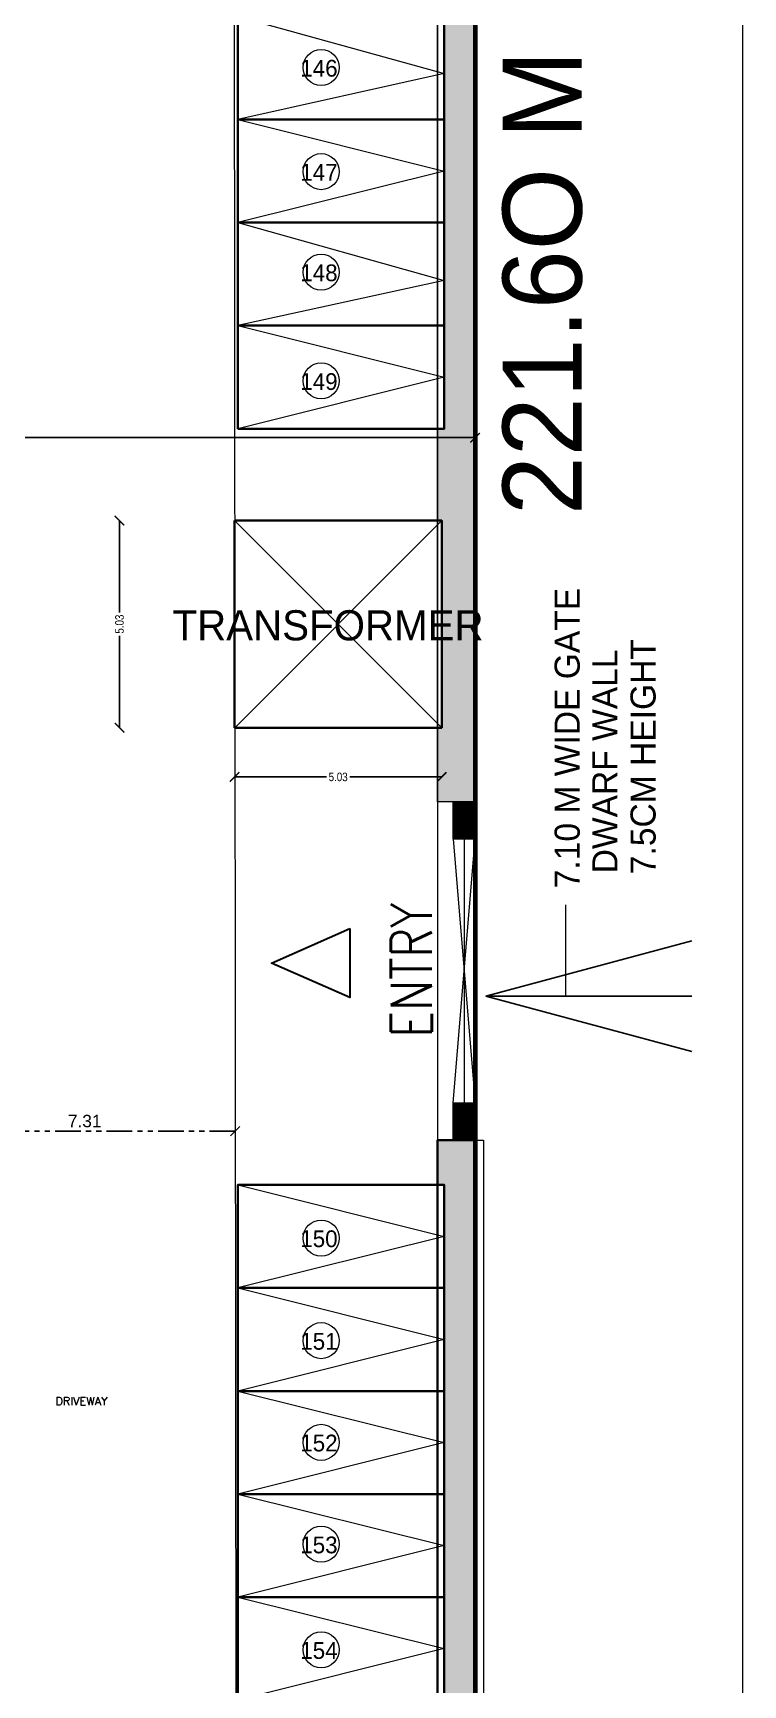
# Model space of a CAD drawing. Header units: metres. Extents: x 43 to 977, y 102 to 459.
# Drawn here: x 166.48 to 183.72, y 292.34 to 332.42 of the extents above; entities that cross this region are included whole.
import ezdxf

# ---------------------------------------------------------------- set-up
doc = ezdxf.new("R2010")
doc.units = ezdxf.units.M
doc.header["$MEASUREMENT"] = 0
doc.header["$PDMODE"] = 3
doc.linetypes.add('PHANTOM2', pattern=[1.25, 0.625, -0.125, 0.125, -0.125, 0.125, -0.125])
doc.layers.get('0').update_dxf_attribs({"lineweight": 0})
doc.layers.get('Defpoints').update_dxf_attribs({"lineweight": 0})
for name, color, linetype, lineweight in [('BLK_1_LVL_0_SIDE_SETBACK2', 4, 'Continuous', 35), ('DRIVEWAY', 6, 'Continuous', 35), ('ele', 8, 'Continuous', 0), ('FLOOR 03', 120, 'Continuous', 0), ('FLOOR-GROUND', 231, 'Continuous', 0), ('ILAND', 7, 'Continuous', 0), ('PARKING_SLOT', 4, 'Continuous', 35), ('PLOT_BOUNDARY', 4, 'Continuous', 35), ('RWH', 4, 'Continuous', 35), ('TE', 9, 'Continuous', 0), ('TEXT', 130, 'Continuous', 0), ('TRANSFORMER_YARD', 7, 'Continuous', 35), ('WAL', 6, 'Continuous', 0), ('WALL', 7, 'Continuous', 0), ('WALL200', 41, 'Continuous', 0), ('WIN', 13, 'Continuous', 0)]:
    doc.layers.add(name, color=color, linetype=linetype, lineweight=lineweight)
doc.styles.add('ARIAL', font='arial.ttf')
doc.styles.add('ARIAL NARROW', font='')
doc.styles.add('ROMANS', font='ROMANS.shx')
doc.styles.get("Standard").update_dxf_attribs({"font": 'romans.shx'})
doc.styles.add('visa', font='swissc.ttf')
doc.styles.get('ARIAL NARROW').set_extended_font_data('Lydian BT')
doc.dimstyles.new('o3', dxfattribs={"dimscale": 0.23, "dimtxt": 0.9, "dimasz": 1, "dimexe": 5, "dimexo": 9, "dimgap": 0.23, "dimtad": 0, "dimzin": 3, "dimdsep": 46, "dimtxsty": 'visa', "dimblk": 'ARCHTICK', "dimcen": 0.09, "dimse1": 1, "dimse2": 1, "dimclrd": 7, "dimclre": 256, "dimclrt": 7, "dimadec": 0, "dimazin": 0, "dimtfac": 0.23, "dimtofl": 0, "dimtmove": 2, "dimatfit": 1, "dimldrblk": 'ARCHTICK', "dimfxl": 0, "dimtolj": 1, "dimtzin": 0, "dimarcsym": 0})
doc.dimstyles.new('OPEN SPACE', dxfattribs={"dimtxt": 0.3, "dimasz": 0.23, "dimexe": 0.1875, "dimexo": 0.0625, "dimgap": 0.09, "dimtad": 3, "dimzin": 0, "dimdsep": 46, "dimtxsty": 'ARIAL', "dimblk": 'OBLIQUE', "dimcen": 0.09, "dimse1": 1, "dimse2": 1, "dimclrd": 6, "dimclre": 6, "dimclrt": 7, "dimadec": 0, "dimazin": 0, "dimtfac": 0.5, "dimtix": 1, "dimtmove": 0, "dimatfit": 3, "dimfxl": 0, "dimtolj": 1, "dimtzin": 0, "dimarcsym": 0})
doc.dimstyles.new('Q n', dxfattribs={"dimtxt": 12, "dimasz": 5, "dimexe": 2, "dimexo": 50, "dimgap": 5, "dimtad": 0, "dimtoh": 1, "dimdec": 1, "dimlfac": 4, "dimzin": 0, "dimdsep": 46, "dimlunit": 4, "dimtxsty": 'ARIAL NARROW', "dimblk": 'OPEN30', "dimcen": 0.09, "dimdle": 3, "dimse1": 1, "dimse2": 1, "dimsd1": 1, "dimsd2": 1, "dimclrd": 13, "dimclre": 4, "dimclrt": 171, "dimadec": 0, "dimazin": 0, "dimtfac": 1, "dimtdec": 1, "dimtofl": 0, "dimtmove": 0, "dimatfit": 3, "dimldrblk": 'OPEN30', "dimfxl": 0, "dimtolj": 1, "dimtzin": 0, "dimlwd": 13, "dimarcsym": 0})
pattern_1 = [(0, (-321884.56622, -37256.11973), (0.476178375, 0.274921713), [0.31745225, -0.6349045]), (120, (-321884.56622, -37256.11973), (-0.476178375, 0.274921713), [0.31745225, -0.6349045]), (60, (-321884.56622, -37256.11973), (1e-16, 0.54984342598), [-0.6349045, 0.31745225])]

# ---------------------------------------------------------------- blocks, each defined once
blk = doc.blocks.new('_Open30')
at = {"color": 0, "linetype": 'ByBlock', "lineweight": -2}
for p, q in [((-1, 0.2679), (0, 0)), ((0, 0), (-1, -0.2679)), ((0, 0), (-1, 0))]:
    blk.add_line(p, q, dxfattribs=at)
blk = doc.blocks.new('_ArchTick')
at = {"color": 0, "const_width": 0.15}
blk.add_lwpolyline([(-0.5, -0.5), (0.5, 0.5)], dxfattribs=at)
blk = doc.blocks.new('*D17')
at = {"layer": 'Defpoints', "color": 0, "lineweight": 30}
for p in [(171.374, 315.566), (176.402, 315.566), (176.402, 314.371)]:
    blk.add_point(p, dxfattribs=at)
at = {"layer": 'WALL', "color": 7, "lineweight": -2}
for p, q in [((171.374, 314.371), (173.608, 314.371)), ((176.402, 314.371), (174.168, 314.371))]:
    blk.add_line(p, q, dxfattribs=at)
at = {"layer": 'WALL', "color": 7, "lineweight": -2, "xscale": 0.23, "yscale": 0.23, "zscale": 0.23, "rotation": 180}
blk.add_blockref('_ArchTick', (171.374, 314.371), dxfattribs=at)
at = {"layer": 'WALL', "color": 7, "lineweight": -2, "xscale": 0.23, "yscale": 0.23, "zscale": 0.23}
blk.add_blockref('_ArchTick', (176.402, 314.371), dxfattribs=at)
at = {"layer": 'WALL', "color": 7, "insert": (173.888, 314.371), "char_height": 0.207, "attachment_point": 5, "style": 'visa'}
blk.add_mtext('\\A1;5.03', dxfattribs=at)
blk = doc.blocks.new('*D18')
at = {"layer": 'Defpoints', "color": 0, "lineweight": 30}
for p in [(168.579, 320.594), (171.374, 320.594), (171.374, 315.566)]:
    blk.add_point(p, dxfattribs=at)
at = {"layer": 'WALL', "color": 7, "lineweight": -2}
for p, q in [((168.579, 320.594), (168.579, 318.36)), ((168.579, 315.566), (168.579, 317.799))]:
    blk.add_line(p, q, dxfattribs=at)
at = {"layer": 'WALL', "color": 7, "lineweight": -2, "xscale": 0.23, "yscale": 0.23, "zscale": 0.23}
for p, rotation in [((168.579, 320.594), 90), ((168.579, 315.566), 270)]:
    blk.add_blockref('_ArchTick', p, dxfattribs=dict(at, rotation=rotation))
at = {"layer": 'WALL', "color": 7, "insert": (168.579, 318.08), "char_height": 0.207, "attachment_point": 5, "rotation": 90, "style": 'visa'}
blk.add_mtext('\\A1;5.03', dxfattribs=at)
blk = doc.blocks.new('*D29')
at = {"layer": 'Defpoints', "color": 0, "lineweight": 30}
for p in [(139.736, 322.685), (177.212, 322.685), (177.212, 322.606)]:
    blk.add_point(p, dxfattribs=at)
at = {"layer": 'WALL', "color": 7, "lineweight": -2}
for p, q in [((139.736, 322.606), (158.124, 322.606)), ((177.212, 322.606), (158.824, 322.606))]:
    blk.add_line(p, q, dxfattribs=at)
at = {"layer": 'WALL', "color": 7, "lineweight": -2, "xscale": 0.23, "yscale": 0.23, "zscale": 0.23, "rotation": 180}
blk.add_blockref('_ArchTick', (139.736, 322.606), dxfattribs=at)
at = {"layer": 'WALL', "color": 7, "lineweight": -2, "xscale": 0.23, "yscale": 0.23, "zscale": 0.23}
blk.add_blockref('_ArchTick', (177.212, 322.606), dxfattribs=at)
at = {"layer": 'WALL', "color": 7, "insert": (158.474, 322.606), "char_height": 0.207, "attachment_point": 5, "style": 'visa'}
blk.add_mtext('\\A1;37.48', dxfattribs=at)
blk = doc.blocks.new('_Oblique')
at = {"color": 0, "linetype": 'ByBlock', "lineweight": -2}
blk.add_line((-0.5, -0.5), (0.5, 0.5), dxfattribs=at)
blk = doc.blocks.new('*D657')
at = {"layer": 'Defpoints', "color": 0, "lineweight": 80}
for p in [(164.079, 305.776), (164.079, 304.677), (171.389, 304.677)]:
    blk.add_point(p, dxfattribs=at)
at = {"layer": 'DRIVEWAY', "color": 7, "linetype": 'PHANTOM2', "lineweight": -2}
blk.add_line((171.389, 305.776), (164.079, 305.776), dxfattribs=at)
at = {"layer": 'DRIVEWAY', "color": 7, "lineweight": -2, "xscale": 0.23, "yscale": 0.23, "zscale": 0.23, "rotation": 180}
blk.add_blockref('_Oblique', (164.079, 305.776), dxfattribs=at)
at = {"layer": 'DRIVEWAY', "color": 7, "lineweight": -2, "xscale": 0.23, "yscale": 0.23, "zscale": 0.23}
blk.add_blockref('_Oblique', (171.389, 305.776), dxfattribs=at)
at = {"layer": 'DRIVEWAY', "color": 7, "lineweight": 35, "insert": (167.734, 306.02), "char_height": 0.3, "attachment_point": 5, "style": 'ARIAL'}
blk.add_mtext('\\A1;7.31', dxfattribs=at)

msp = doc.modelspace()

# ---------------------------------------------------------------- hatches: boundary and pattern name
at = {"layer": 'ele', "lineweight": 13, "ltscale": 3}
h = msp.add_hatch(dxfattribs=at)
h.set_pattern_fill('HONEY', color=256, scale=2.539618, style=0)
h.set_pattern_definition(pattern_1)
h.paths.add_polyline_path([(177.21223, 374.21864), (176.29796, 374.21864), (176.29796, 335.32408), (176.46272, 335.32408), (176.46272, 332.82369), (176.46272, 330.32329), (176.46272, 327.82289), (176.46272, 325.3225), (176.46272, 322.8221), (176.29796, 322.8221), (176.29796, 320.59402), (176.40216, 320.59402), (176.40216, 315.56558), (176.29796, 315.56558), (176.29796, 313.76652), (177.21223, 313.76652)])
h = msp.add_hatch(dxfattribs=at)
h.set_pattern_fill('HONEY', color=256, scale=2.539618, style=0)
h.set_pattern_definition(pattern_1)
h.paths.add_polyline_path([(177.21223, 305.55576), (176.29796, 305.55576), (176.29796, 304.47076), (176.46272, 304.47076), (176.46272, 301.97037), (176.46272, 299.46997), (176.46272, 296.96958), (176.46272, 294.46918), (176.46272, 291.96878), (176.29796, 291.96878), (176.29796, 229.44462), (177.4193, 229.44462), (177.21223, 284.04374)])
at = {"layer": 'ILAND', "ltscale": 45}
h = msp.add_hatch(dxfattribs=at)
h.set_pattern_fill('ANSI31', color=5, scale=0.101585, style=0)
h.set_pattern_definition([(45, (-104769.12325, 39876.9801), (-0.0089789055471, 0.0089789055471), [])])
h.paths.add_polyline_path([(177.21223, 313.76652), (176.68218, 313.76652), (176.68218, 312.86106), (177.21223, 312.86106)])
h = msp.add_hatch(dxfattribs=at)
h.set_pattern_fill('ANSI31', color=5, scale=0.101585, style=0)
h.set_pattern_definition([(45, (-104769.12325, 39869.674802), (-0.0089789055471, 0.0089789055471), [])])
h.paths.add_polyline_path([(177.21223, 306.46122), (176.68218, 306.46122), (176.68218, 305.55576), (177.21223, 305.55576)])

# ---------------------------------------------------------------- linework, layer by layer
at = {"layer": 'BLK_1_LVL_0_SIDE_SETBACK2', "color": 102, "lineweight": 35, "ltscale": 20}
msp.add_lwpolyline([(177.21386, 334.83589), (151.88818, 334.83589), (139.73761, 322.68532, -0.15701398), (162.04922, 277.99595), (162.05085, 239.64703), (177.38224, 239.64703), (177.21386, 284.04533)], format="xyb", close=True, dxfattribs=at)
at = {"layer": 'FLOOR 03', "color": 161, "ltscale": 20}
msp.add_line((176.94721, 312.86106), (176.94721, 306.46122), dxfattribs=at)
at = {"layer": 'FLOOR 03', "color": 30, "ltscale": 20}
msp.add_lwpolyline([(82.32529, 397.71801), (177.49951, 397.71801), (177.21223, 376.99376), (177.21223, 284.04374), (177.55847, 192.74957)], dxfattribs=at)
at = {"layer": 'FLOOR-GROUND', "color": 2, "ltscale": 20}
msp.add_line((177.21223, 376.99376), (177.21223, 284.04374), dxfattribs=at)
msp.add_lwpolyline([(82.32529, 397.71801), (177.49951, 397.71801), (177.21223, 376.99376), (177.21223, 284.04374), (177.55847, 192.74957)], dxfattribs=at)
at = {"layer": 'FLOOR-GROUND', "color": 7, "lineweight": 80, "ltscale": 20}
msp.add_lwpolyline([(82.32529, 397.71801), (177.49951, 397.71801), (177.21223, 376.99376), (177.21223, 284.04374), (177.55847, 192.74957)], dxfattribs=at)
at = {"layer": 'FLOOR-GROUND', "color": 20, "ltscale": 20}
msp.add_lwpolyline([(171.37372, 320.59402), (176.40216, 320.59402), (176.40216, 315.56558), (171.37372, 315.56558)], close=True, dxfattribs=at)
at = {"layer": 'FLOOR-GROUND', "color": 140, "ltscale": 20}
for points in [[(176.46272, 304.47076), (176.46272, 301.97037), (171.45134, 301.97037), (171.45134, 304.47076), (176.46272, 304.47076)], [(176.46272, 301.97037), (176.46272, 299.46997), (171.45134, 299.46997), (171.45134, 301.97037), (176.46272, 301.97037)], [(176.46272, 299.46997), (176.46272, 296.96958), (171.45134, 296.96958), (171.45134, 299.46997), (176.46272, 299.46997)], [(176.46272, 296.96958), (176.46272, 294.46918), (171.45134, 294.46918), (171.45134, 296.96958), (176.46272, 296.96958)], [(176.46272, 294.46918), (176.46272, 291.96878), (171.45134, 291.96878), (171.45134, 294.46918), (176.46272, 294.46918)]]:
    msp.add_lwpolyline(points, dxfattribs=at)
at = {"layer": 'ILAND', "color": 5, "ltscale": 45}
for p, q in [((171.37372, 320.59402), (176.40216, 315.56558)), ((176.40216, 320.59402), (171.37867, 315.56558))]:
    msp.add_line(p, q, dxfattribs=at)
for centre in [(173.47603, 331.58579), (173.47603, 329.06006), (173.47603, 326.62188), (173.47603, 323.98228), (173.47603, 303.18168), (173.47603, 300.69197), (173.47603, 298.22405), (173.47603, 295.75118), (173.47603, 293.18921)]:
    msp.add_circle(centre, 0.43778, dxfattribs=at)
at = {"layer": 'PARKING_SLOT', "color": 30, "lineweight": 35, "ltscale": 20}
for points in [[(171.45133, 330.32329), (171.45133, 332.82369), (176.46271, 332.82369), (176.46271, 330.32329)], [(171.45133, 327.82289), (171.45133, 330.32329), (176.46271, 330.32329), (176.46271, 327.82289)], [(171.45133, 325.3225), (171.45133, 327.82289), (176.46271, 327.82289), (176.46271, 325.3225)], [(171.45133, 322.8221), (171.45133, 325.3225), (176.46271, 325.3225), (176.46271, 322.8221)], [(171.45134, 301.97037), (171.45134, 304.47076), (176.46272, 304.47076), (176.46272, 301.97037)], [(171.45134, 299.46997), (171.45134, 301.97037), (176.46272, 301.97037), (176.46272, 299.46997)], [(171.45134, 296.96957), (171.45134, 299.46997), (176.46272, 299.46997), (176.46272, 296.96957)], [(171.45134, 294.46918), (171.45134, 296.96957), (176.46272, 296.96957), (176.46272, 294.46918)], [(171.45134, 291.96878), (171.45134, 294.46918), (176.46272, 294.46918), (176.46272, 291.96878)]]:
    msp.add_lwpolyline(points, close=True, dxfattribs=at)
at = {"layer": 'PLOT_BOUNDARY', "color": 70, "lineweight": 35, "ltscale": 20}
msp.add_lwpolyline([(117.3426, 166.57226), (117.3426, 228.2272), (82.32691, 228.2272), (82.32691, 397.7196), (177.50114, 397.7196), (177.21386, 376.99535), (177.21386, 284.04533), (177.5601, 192.75116)], close=True, dxfattribs=at)
at = {"layer": 'RWH', "color": 130, "lineweight": 35, "ltscale": 20}
msp.add_lwpolyline([(176.29796, 229.44462), (177.21384, 229.44462), (177.21384, 305.55576), (176.29796, 305.55576)], close=True, dxfattribs=at)
at = {"layer": 'TE', "color": 22, "ltscale": 20}
for p, q in [((177.21223, 313.76652), (176.29796, 313.76652)), ((177.21223, 305.55576), (176.29796, 305.55576))]:
    msp.add_line(p, q, dxfattribs=at)
for points in [[(176.29796, 374.21864), (177.21223, 374.21864), (177.21223, 313.76652), (176.29796, 313.76652)], [(176.29796, 305.55576), (177.4193, 305.55576), (177.4193, 229.44462), (176.29796, 229.44462)]]:
    msp.add_lwpolyline(points, close=True, dxfattribs=at)
at = {"layer": 'TEXT', "color": 5}
msp.add_line((176.29796, 383.09518), (176.29796, 290.13709), dxfattribs=at)
at = {"layer": 'TEXT'}
for p, q in [((176.68218, 312.86106), (177.21223, 306.46122)), ((176.68218, 306.46122), (177.21223, 312.86106))]:
    msp.add_line(p, q, dxfattribs=at)
at = {"layer": 'TEXT', "color": 5}
msp.add_lwpolyline([(176.29796, 383.09518), (176.29796, 290.13709)], dxfattribs=at)
at = {"layer": 'TEXT'}
for points in [[(176.46272, 332.82369), (176.46272, 330.32329), (171.45134, 330.32329), (171.45134, 332.82369), (176.46272, 332.82369)], [(176.46272, 330.32329), (176.46272, 327.82289), (171.45134, 327.82289), (171.45134, 330.32329), (176.46272, 330.32329)], [(176.46272, 327.82289), (176.46272, 325.3225), (171.45134, 325.3225), (171.45134, 327.82289), (176.46272, 327.82289)], [(176.46272, 325.3225), (176.46272, 322.8221), (171.45134, 322.8221), (171.45134, 325.3225), (176.46272, 325.3225)]]:
    msp.add_lwpolyline(points, dxfattribs=at)
at = {"layer": 'TRANSFORMER_YARD', "color": 7, "lineweight": 35, "ltscale": 20}
msp.add_lwpolyline([(171.37372, 320.59402), (176.40216, 320.59402), (176.40216, 315.56558), (171.37372, 315.56558)], close=True, dxfattribs=at)
at = {"layer": 'WAL'}
for points in [[(176.68218, 312.86106), (176.68218, 313.76652), (177.21223, 313.76652), (177.21223, 312.86106)], [(176.68218, 305.55576), (176.68218, 306.46122), (177.21223, 306.46122), (177.21223, 305.55576)]]:
    msp.add_lwpolyline(points, close=True, dxfattribs=at)
at = {"layer": 'WALL'}
msp.add_line((183.71647, 195.4267), (183.71647, 404.11113), dxfattribs=at)
at = {"layer": 'WALL', "ltscale": 20}
for p, q in [((171.45134, 332.82369), (176.46272, 331.43828)), ((176.46272, 331.43828), (171.45134, 330.32329)), ((171.45134, 330.32329), (176.46272, 329.07309)), ((176.46272, 329.07309), (171.45134, 327.82289)), ((171.45134, 327.82289), (176.46272, 326.42218)), ((176.46272, 326.42218), (171.45134, 325.3225)), ((171.45134, 325.3225), (176.46272, 324.0723)), ((176.46272, 324.0723), (171.45134, 322.8221)), ((171.45134, 304.47076), (176.46272, 303.22057)), ((176.46272, 303.22057), (171.45134, 301.97037)), ((171.45134, 301.97037), (176.46272, 300.72017)), ((176.46272, 300.72017), (171.45134, 299.46997)), ((171.45134, 299.46997), (176.46272, 298.21977)), ((176.46272, 298.21977), (171.45134, 296.96958)), ((171.45134, 296.96958), (176.46272, 295.71938)), ((176.46272, 295.71938), (171.45134, 294.46918)), ((171.45134, 294.46918), (176.46272, 293.21898)), ((176.46272, 293.21898), (171.45134, 291.96878))]:
    msp.add_line(p, q, dxfattribs=at)
at = {"layer": 'WALL200', "lineweight": 30}
msp.add_lwpolyline([(174.17222, 310.69079), (174.17222, 309.02086), (172.27127, 309.85582), (174.17222, 310.69079)], dxfattribs=at)
at = {"layer": 'WIN', "color": 7, "lineweight": 9}
msp.add_line((171.30224, 393.10834), (171.459, 234.06316), dxfattribs=at)

# ---------------------------------------------------------------- texts
at = {"layer": 'DRIVEWAY', "color": 7, "lineweight": 35, "insert": (167.65498, 299.32324), "char_height": 0.2, "width": 1.5154454, "attachment_point": 2}
msp.add_mtext('DRIVEWAY', dxfattribs=at)
at = {"layer": 'TEXT', "style": 'ARIAL NARROW'}
for s, height, p in [('146', 0.406339, (172.96767, 331.36588)), ('147', 0.406339, (172.96767, 328.84015)), ('148', 0.406339, (172.96767, 326.40197)), ('149', 0.406339, (172.96767, 323.76237)), ('TRANSFORMER', 0.73141, (169.86592, 317.68538)), ('150', 0.406339, (172.96767, 302.96177)), ('151', 0.406339, (172.96767, 300.47206)), ('152', 0.406339, (172.96767, 298.00414)), ('153', 0.406339, (172.96767, 295.53127)), ('154', 0.406339, (172.96767, 292.9693))]:
    msp.add_text(s, height=height, dxfattribs=at).set_placement(p)
for s, p in [('7.10 M WIDE GATE', (179.75287, 311.66971)), ('7.5CM HEIGHT', (181.59537, 312.01064)), ('DWARF WALL ', (180.66851, 312.03196))]:
    msp.add_text(s, height=0.6095083, rotation=90, dxfattribs=at).set_placement(p)
at = {"layer": 'TEXT', "color": 2, "style": 'ROMANS', "oblique": 0, "width": 0.8}
msp.add_text('ENTRY', height=0.993764, rotation=90, dxfattribs=at).set_placement((176.16246, 308.04708))
at = {"layer": 'WALL', "color": 171, "lineweight": -3, "insert": (178.85419, 326.36423), "char_height": 1.92, "attachment_point": 5, "rotation": 90, "style": 'ARIAL NARROW'}
msp.add_mtext('221.6O M', dxfattribs=at)

# ---------------------------------------------------------------- dimensions: what is measured, and where the dimension line sits
at = {"layer": 'DRIVEWAY', "color": 7, "lineweight": 35}
dim = msp.add_linear_dim(base=(164.07864, 305.77647), p1=(171.3894, 304.67728), p2=(164.07864, 304.67728), dimstyle='OPEN SPACE', override={"dimpost": '\\X', "dimclrd": 7, "dimfxl": 0, "dimarcsym": 2}, dxfattribs=at)
dim.commit()
dim.dimension.update_dxf_attribs({"geometry": '*D657', "text_midpoint": (167.73402, 306.01975)})
at = {"layer": 'WALL'}
for base, p1, p2, picture, middle in [((177.21223, 322.60642), (139.73598, 322.68532), (177.21223, 322.68532), '*D29', (158.4741, 322.60642)), ((176.40216, 314.37119), (171.37372, 315.56558), (176.40216, 315.56558), '*D17', (173.88794, 314.37119))]:
    dim = msp.add_linear_dim(base=base, p1=p1, p2=p2, dimstyle='o3', override={"dimpost": '\\X'}, dxfattribs=at)
    dim.commit()
    dim.dimension.update_dxf_attribs({"geometry": picture, "text_midpoint": middle})
dim = msp.add_linear_dim(base=(168.57948, 320.59402), p1=(171.37372, 315.56558), p2=(171.37372, 320.59402), angle=90, dimstyle='o3', override={"dimpost": '\\X'}, dxfattribs=at)
dim.commit()
dim.dimension.update_dxf_attribs({"geometry": '*D18', "text_midpoint": (168.57948, 318.0798)})

# ---------------------------------------------------------------- leaders
at = {"layer": 'TEXT'}
msp.add_leader([(177.47725, 309.05163), (179.41586, 309.05163), (179.41586, 311.27188)], dimstyle='Q n', dxfattribs=at)

doc.saveas('drawing.dxf')
